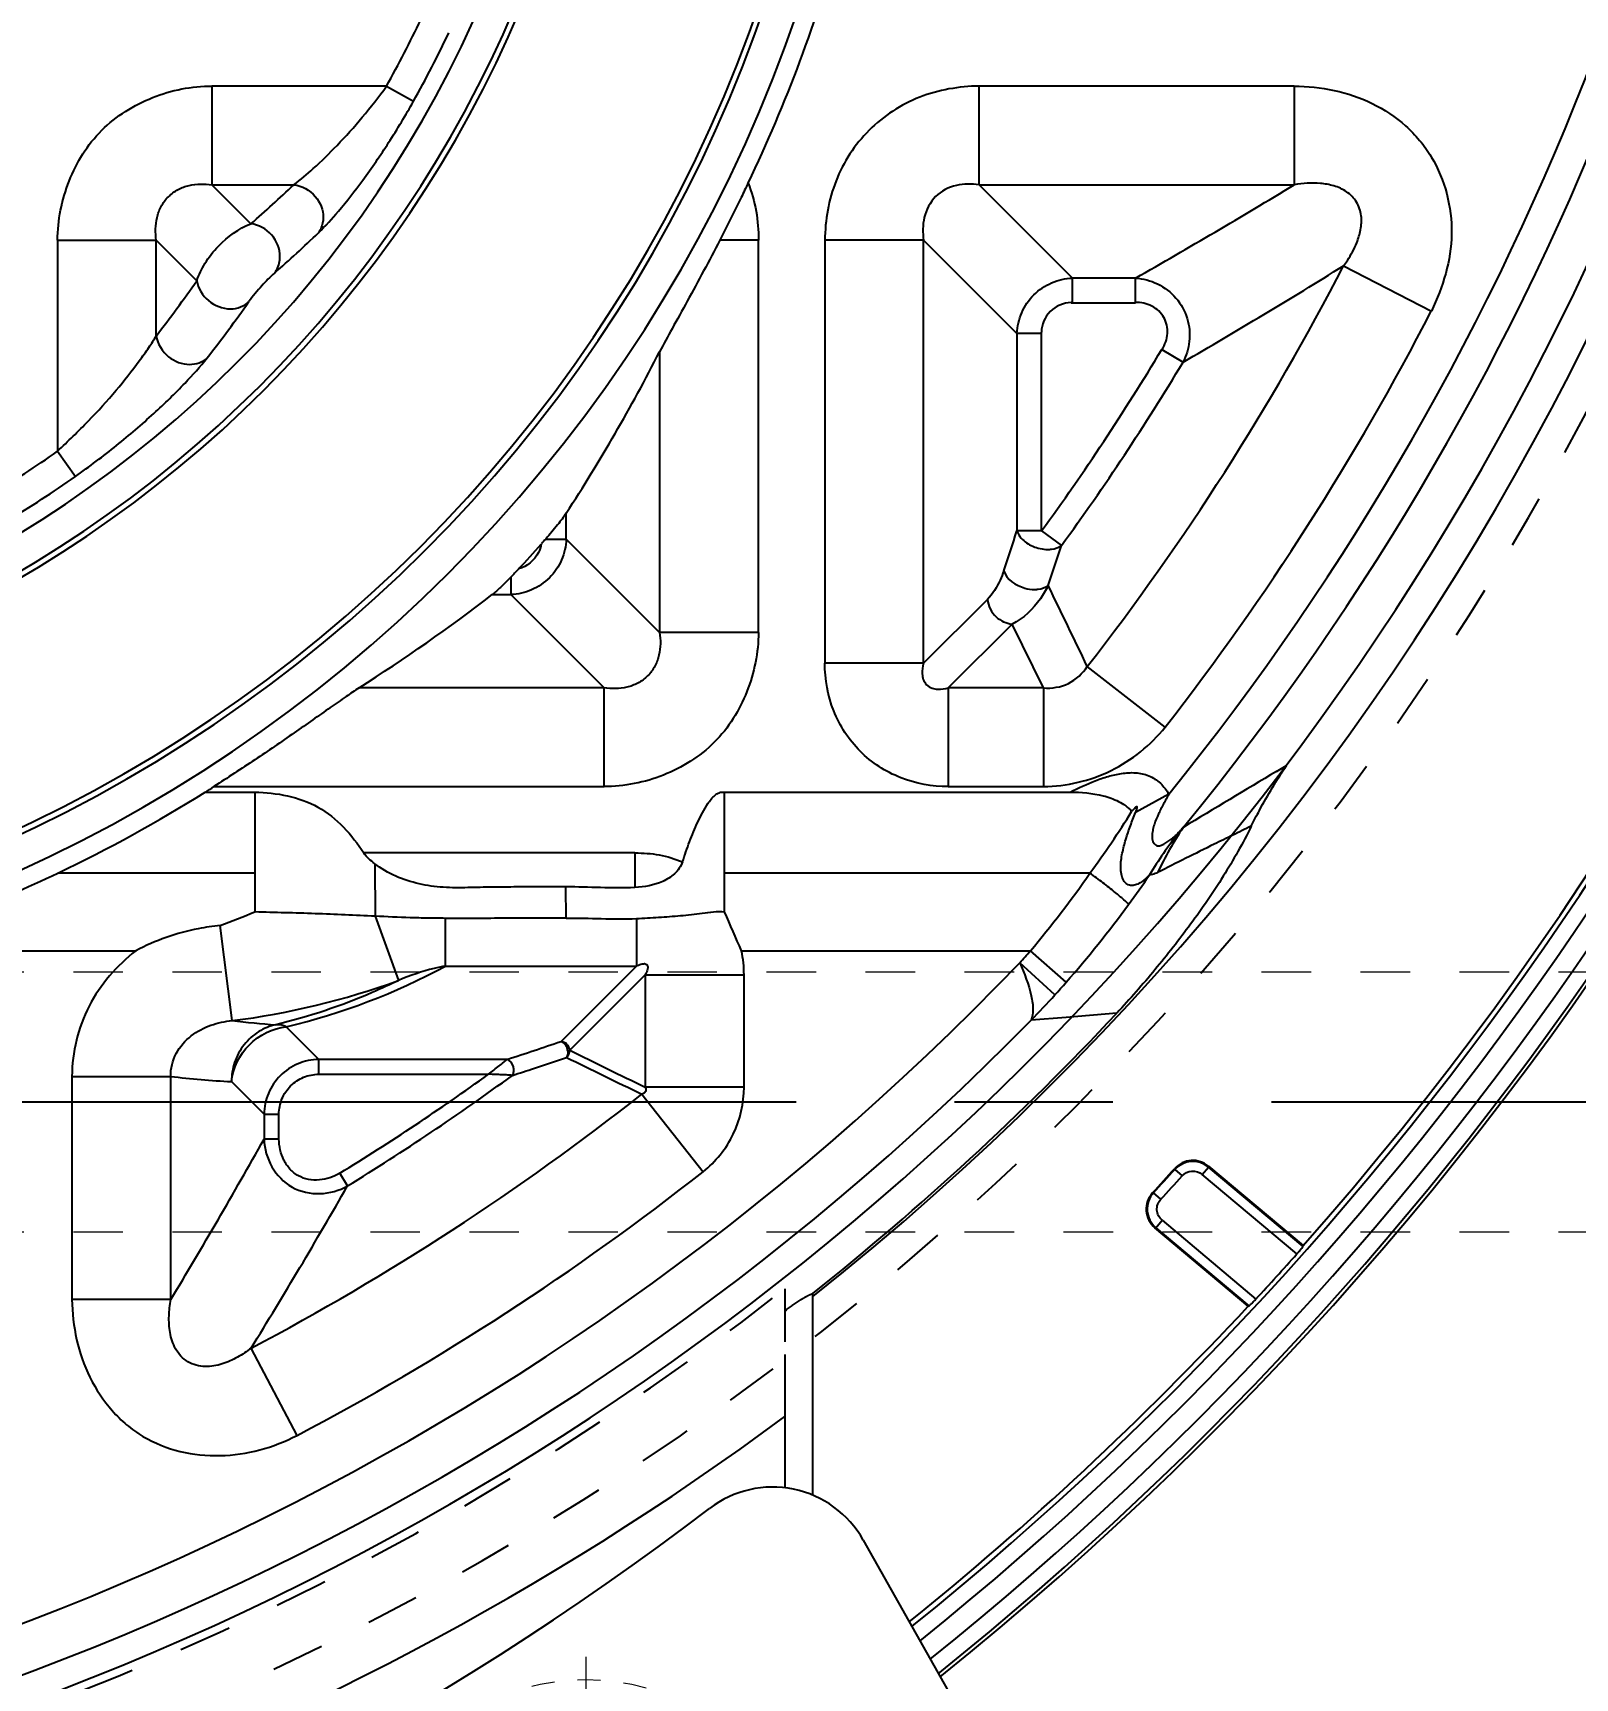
# Model space of a CAD drawing. Header units: millimetres. Extents: x 3054 to 4939, y -1170 to 130.
# Drawn here: x 3457.1 to 3504.6, y -300.9 to -250.3 of the extents above; entities that cross this region are included whole.
import ezdxf

# ---------------------------------------------------------------- set-up
doc = ezdxf.new("R2010")
doc.units = ezdxf.units.MM
doc.header["$LTSCALE"] = 16.335
doc.header["$PDMODE"] = 3
doc.header["$PDSIZE"] = 0.3125
doc.linetypes.add('CENTER', pattern=[0.6, 0.375, -0.075, 0.075, -0.075])
doc.linetypes.add('HIDDEN', pattern=[0.2, 0.1, -0.1])
doc.layers.get('0').update_dxf_attribs({"linetype": 'CONTINUOUS'})
doc.layers.get('Defpoints').update_dxf_attribs({"linetype": 'CONTINUOUS'})
doc.layers.add('21', color=7, linetype='CONTINUOUS')
doc.layers.add('cool', color=153, linetype='HIDDEN', lineweight=9)
doc.layers.add('screw', color=33, linetype='CONTINUOUS', lineweight=13)
doc.styles.get("Standard").update_dxf_attribs({"font": 'txt', "width": 0.8})
doc.styles.add('TXT', font='txt.shx', dxfattribs={"bigfont": 'gbcbig.shx'})
doc.dimstyles.get("Standard").update_dxf_attribs({"dimtxt": 0.15625, "dimasz": 0.1875, "dimexe": 0.125, "dimexo": 0.0625, "dimtad": 0, "dimtih": 1, "dimtoh": 1, "dimdsep": 46, "dimtxsty": 'Standard', "dimcen": 0.09, "dimadec": 0, "dimazin": 0, "dimtp": 0.01, "dimtm": 0.01, "dimtfac": 1, "dimtofl": 0, "dimtmove": 0, "dimatfit": 3, "dimfxl": 0, "dimtolj": 1, "dimarcsym": 0})

# ---------------------------------------------------------------- blocks, each defined once
blk = doc.blocks.new('screw_m8_i')
at = {"layer": 'screw', "color": 1, "linetype": 'CENTER', "ltscale": 0.435384}
for p, q in [((0, -7.7), (0, 7.7)), ((-7.7, 0), (7.7, 0))]:
    blk.add_line(p, q, dxfattribs=at)
at = {"layer": 'screw', "color": 8, "linetype": 'HIDDEN', "ltscale": 0.435384}
blk.add_circle((0, 0), 7, dxfattribs=at)
at = {"layer": 'screw'}
blk.add_circle((0, 0), 4.5, dxfattribs=at)
at = {"layer": 'screw', "color": 6, "style": 'TXT'}
blk.add_text('M8', height=2.1, dxfattribs=at).set_placement((-1.82, -2.8))
blk = doc.blocks.new('*D78')
at = {"color": 4, "lineweight": -2}
blk.add_line((3561.235, -283.18), (3589.582, -283.18), dxfattribs=at)
at = {"layer": 'Defpoints', "color": 0}
for p in [(3421.161, -226.18), (3561.235, -283.18), (3589.582, -283.18)]:
    blk.add_point(p, dxfattribs=at)
at = {"color": 6, "insert": (3596.915, -283.18), "char_height": 5, "attachment_point": 5}
blk.add_mtext('\\A1;57.00', dxfattribs=at)
blk = doc.blocks.new('*D79')
at = {"color": 4, "lineweight": -2}
blk.add_line((3481.854, -307.968), (3589.582, -307.968), dxfattribs=at)
at = {"layer": 'Defpoints', "color": 0}
for p in [(3421.161, -226.18), (3481.854, -307.968), (3589.582, -307.968)]:
    blk.add_point(p, dxfattribs=at)
at = {"color": 6, "insert": (3596.915, -307.968), "char_height": 5, "attachment_point": 5}
blk.add_mtext('\\A1;81.79', dxfattribs=at)
blk = doc.blocks.new('*D80')
at = {"color": 4, "lineweight": -2}
blk.add_line((3516.556, -324.18), (3589.582, -324.18), dxfattribs=at)
at = {"layer": 'Defpoints', "color": 0}
for p in [(3421.161, -226.18), (3516.556, -324.18), (3589.582, -324.18)]:
    blk.add_point(p, dxfattribs=at)
at = {"color": 6, "insert": (3596.915, -324.18), "char_height": 5, "attachment_point": 5}
blk.add_mtext('\\A1;98.00', dxfattribs=at)
blk = doc.blocks.new('*D81')
at = {"color": 4, "lineweight": -2}
blk.add_line((3547.495, -344.18), (3589.582, -344.18), dxfattribs=at)
at = {"layer": 'Defpoints', "color": 0}
for p in [(3421.161, -226.18), (3547.495, -344.18), (3589.582, -344.18)]:
    blk.add_point(p, dxfattribs=at)
at = {"color": 6, "insert": (3597.582, -344.18), "char_height": 5, "attachment_point": 5}
blk.add_mtext('\\A1;118.00', dxfattribs=at)
blk = doc.blocks.new('*D83')
at = {"color": 4, "lineweight": -2}
blk.add_line((3474.154, -315.668), (3474.154, -389.677), dxfattribs=at)
at = {"layer": 'Defpoints', "color": 0}
for p in [(3421.161, -226.18), (3474.154, -315.668), (3474.154, -389.677)]:
    blk.add_point(p, dxfattribs=at)
at = {"color": 6, "insert": (3474.154, -397.677), "char_height": 5, "attachment_point": 5, "rotation": 90}
blk.add_mtext('\\A1;52.99', dxfattribs=at)
blk = doc.blocks.new('*D84')
at = {"color": 4, "lineweight": -2}
blk.add_line((3549.662, -339.842), (3549.662, -389.677), dxfattribs=at)
at = {"layer": 'Defpoints', "color": 0}
for p in [(3421.161, -226.18), (3549.662, -339.842), (3549.662, -389.677)]:
    blk.add_point(p, dxfattribs=at)
at = {"color": 6, "insert": (3549.662, -398.677), "char_height": 5, "attachment_point": 5, "rotation": 90}
blk.add_mtext('\\A1;128.50', dxfattribs=at)

msp = doc.modelspace()

# ---------------------------------------------------------------- linework, layer by layer
at = {"layer": '21', "color": 7, "linetype": 'Continuous'}
for p, q in [((3468.013, -251.899), (3462.636, -251.899)), ((3462.636, -251.899), (3462.636, -254.94)), ((3468.013, -251.899), (3468.844, -252.364)), ((3495.949, -251.899), (3486.253, -251.899)), ((3486.253, -254.94), (3486.253, -251.899)), ((3495.949, -251.899), (3495.949, -254.94)), ((3462.636, -254.94), (3465.159, -254.94)), ((3462.636, -254.94), (3463.837, -256.141)), ((3486.253, -254.94), (3495.949, -254.94)), ((3486.253, -254.94), (3489.126, -257.813)), ((3457.885, -256.651), (3460.925, -256.65)), ((3457.885, -256.651), (3457.885, -263.144)), ((3462.171, -257.896), (3460.925, -256.65)), ((3460.925, -259.589), (3460.925, -256.65)), ((3479.459, -256.65), (3478.268, -256.651)), ((3479.459, -268.723), (3479.459, -256.65)), ((3484.543, -256.651), (3481.502, -256.65)), ((3481.502, -256.65), (3481.502, -269.673)), ((3487.416, -259.523), (3484.543, -256.65)), ((3484.543, -269.673), (3484.543, -256.65)), ((3491.062, -257.813), (3489.126, -257.813)), ((3489.126, -258.573), (3489.126, -257.813)), ((3491.062, -258.573), (3491.062, -257.813)), ((3497.47, -257.434), (3500.172, -258.828)), ((3489.082, -258.573), (3491.062, -258.573)), ((3488.176, -259.523), (3487.416, -259.523)), ((3487.416, -259.523), (3487.416, -265.6)), ((3488.176, -265.6), (3488.176, -259.479)), ((3476.418, -260.081), (3476.418, -268.723)), ((3491.876, -260.012), (3492.528, -260.404)), ((3457.885, -263.144), (3458.433, -263.922)), ((3473.545, -265.85), (3473.545, -265.05)), ((3472.911, -265.85), (3473.545, -265.85)), ((3473.545, -265.85), (3476.418, -268.723)), ((3488.176, -265.6), (3487.416, -265.6)), ((3488.176, -265.6), (3488.791, -266.048)), ((3471.835, -267.026), (3471.835, -267.56)), ((3471.265, -267.56), (3471.835, -267.56)), ((3474.708, -270.433), (3471.835, -267.56)), ((3484.543, -269.673), (3486.505, -267.711)), ((3487.265, -268.471), (3485.303, -270.433)), ((3488.232, -270.433), (3487.265, -268.471)), ((3479.459, -268.723), (3476.418, -268.723)), ((3484.543, -269.673), (3481.502, -269.673)), ((3491.981, -271.641), (3489.581, -269.773)), ((3474.708, -270.433), (3467.165, -270.433)), ((3474.708, -273.474), (3474.708, -270.433)), ((3488.232, -270.433), (3485.303, -270.433)), ((3485.303, -270.433), (3485.303, -273.474)), ((3488.232, -270.433), (3488.232, -273.474)), ((3495.402, -273.008), (3495.716, -272.822)), ((3462.696, -273.474), (3474.708, -273.474)), ((3485.303, -273.474), (3488.232, -273.474)), ((3462.429, -273.644), (3463.958, -273.644)), ((3463.958, -273.644), (3463.958, -277.332)), ((3478.419, -273.644), (3489.055, -273.644)), ((3478.419, -277.332), (3478.419, -273.644)), ((3492.09, -273.708), (3491.068, -274.273)), ((3475.658, -275.517), (3467.312, -275.517)), ((3475.658, -275.517), (3475.658, -276.583)), ((3467.646, -275.847), (3467.661, -277.463)), ((3463.958, -276.136), (3457.893, -276.136)), ((3473.54, -277.521), (3473.534, -276.56)), ((3489.664, -276.136), (3478.419, -276.136)), ((3467.66, -277.463), (3468.381, -279.442)), ((3469.824, -279), (3469.824, -277.531)), ((3475.702, -277.535), (3475.702, -279)), ((3463.26, -280.68), (3462.892, -277.752)), ((3452.234, -278.53), (3460.294, -278.53)), ((3478.937, -278.53), (3487.833, -278.53)), ((3488.932, -279.498), (3487.833, -278.53)), ((3469.824, -279), (3475.702, -279)), ((3473.382, -281.321), (3475.702, -279)), ((3488.587, -279.884), (3487.504, -278.897)), ((3475.976, -279.274), (3473.655, -281.594)), ((3475.976, -279.274), (3479.015, -279.274)), ((3475.976, -279.274), (3475.976, -282.73)), ((3479.015, -282.73), (3479.015, -279.274)), ((3488.934, -280.58), (3487.851, -280.669)), ((3464.926, -280.87), (3465.928, -281.872)), ((3471.725, -281.872), (3465.928, -281.872)), ((3465.928, -282.331), (3465.928, -281.872)), ((3458.328, -282.398), (3461.368, -282.398)), ((3458.328, -282.398), (3458.328, -289.271)), ((3461.368, -289.271), (3461.368, -282.398)), ((3464.24, -283.56), (3463.238, -282.558)), ((3465.928, -282.331), (3471.154, -282.331)), ((3475.872, -282.945), (3477.754, -285.332)), ((3479.015, -282.73), (3475.976, -282.73)), ((3464.24, -283.56), (3464.698, -283.56)), ((3464.24, -283.56), (3464.24, -284.332)), ((3464.698, -284.332), (3464.698, -283.56)), ((3464.698, -284.332), (3464.24, -284.332)), ((3493.119, -285.418), (3493.311, -285.189)), ((3493.309, -285.161), (3496.226, -287.608)), ((3493.311, -285.189), (3493.309, -285.161)), ((3496.222, -287.631), (3493.311, -285.189)), ((3466.81, -285.771), (3466.571, -285.38)), ((3492.274, -285.233), (3492.276, -285.261)), ((3492.276, -285.261), (3492.498, -285.461)), ((3496.034, -287.864), (3493.119, -285.418)), ((3491.622, -285.98), (3491.593, -285.981)), ((3491.842, -286.182), (3491.622, -285.98)), ((3491.663, -287.059), (3491.692, -287.058)), ((3494.537, -289.471), (3491.663, -287.059)), ((3491.692, -287.058), (3491.884, -286.829)), ((3491.692, -287.058), (3494.559, -289.464)), ((3491.884, -286.829), (3494.774, -289.253)), ((3496.222, -287.631), (3496.226, -287.608)), ((3461.368, -289.271), (3458.328, -289.271)), ((3481.138, -295.295), (3481.138, -289.179)), ((3494.537, -289.471), (3494.559, -289.464)), ((3465.26, -293.453), (3463.843, -290.764)), ((3480.27, -290.96), (3480.27, -295.067)), ((3482.685, -296.676), (3488.423, -306.873))]:
    msp.add_line(p, q, dxfattribs=at)
at = {"layer": '21', "color": 8, "linetype": 'HIDDEN'}
for p, q in [((3490.489, -280.453), (3488.934, -280.58)), ((3480.27, -288.94), (3480.27, -290.96))]:
    msp.add_line(p, q, dxfattribs=at)
at = {"layer": '21', "color": 1, "linetype": 'CENTER', "ltscale": 3.980655}
msp.add_line((3261.161, -283.18), (3581.161, -283.18), dxfattribs=at)
at = {"layer": '21', "color": 8, "linetype": 'HIDDEN'}
for centre, radius, start, end in [((3427.165, -221.18), 87.821, 218.45894, 155.70987), ((3580.224, -451.326), 196.282, 115.85391, 116.22514), ((3427.165, -221.18), 86.091, 271.89285, 308.08637)]:
    msp.add_arc(centre, radius, start, end, dxfattribs=at)
at = {"layer": '21', "color": 7, "linetype": 'Continuous'}
for centre, radius, start, end in [((3421.135, -221.18), 100.256, 318.50266, 41.49734), ((3427.165, -221.18), 85.811, 270.6696, 358.87114), ((3427.165, -221.18), 86.815, 308.43992, 358.86884), ((3427.165, -221.18), 83.513, 321.02501, 357.24672), ((3427.165, -221.18), 84.503, 320.67397, 357.24566), ((3438.22, -235.25), 44.794, 270, 0), ((3438.22, -235.25), 43.789, 270, 0), ((3438.22, -235.25), 43.61, 270, 0), ((3438.22, -235.25), 36.79, 270, 0), ((3438.22, -235.25), 36.611, 270, 0), ((3438.22, -235.25), 35.606, 270, 0), ((3421.135, -221.18), 102.168, 308.72736, 351.2315), ((3438.22, -235.25), 45.389, 334.3656, 344.649), ((3421.135, -221.18), 100.421, 308.8997, 344.94035), ((3421.135, -221.18), 100.92, 308.84423, 344.94035), ((3421.135, -221.18), 101.558, 308.78417, 345.03709), ((3421.135, -221.18), 102.057, 308.73249, 345.03709), ((3438.22, -235.25), 34.129, 330.8017, 334.6608), ((3438.22, -235.25), 35.081, 330.8017, 334.6609), ((3437.4, -225.721), 40.303, 310.9931, 313.5323), ((3403.807, -103.781), 177.029, 299.53034, 301.36533), ((3437.56, -226.841), 40.975, 311.2224, 313.7885), ((3427.165, -221.18), 79.102, 322.09775, 332.72078), ((3400.914, -102.341), 182.694, 300.09709, 301.90507), ((3429.569, -235.232), 39.705, 322.1607, 325.1946), ((3429.914, -234.788), 41.36, 321.9645, 324.9573), ((3427.165, -221.18), 82.142, 322.09776, 332.7208), ((3427.136, -234.906), 55.34, 326.9946, 332.9405), ((3427.165, -221.18), 75.468, 323.94255, 329.03251), ((3427.165, -221.18), 76.229, 323.94255, 329.0325), ((3438.22, -235.25), 34.129, 301.0856, 305.182), ((3438.22, -235.25), 35.081, 301.0855, 305.182), ((3335.479, -216.146), 159.783, 341.50775, 341.97037), ((3438.22, -235.25), 46.259, 317.0466, 318.3269), ((3336.891, -216.113), 159.897, 341.33608, 341.80257), ((3159.904, -427.379), 365.413, 25.55057, 25.98419), ((3626.272, -494.059), 256.886, 120.62711, 121.37377), ((3438.22, -235.25), 45.389, 302.2327, 302.6325), ((3466.484, -259.07), 28.785, 323.6378, 328.1946), ((3504.362, -284.076), 15.089, 142.5528, 148.4979), ((3502.344, -281.233), 11.769, 146.4707, 154.2586), ((3564.941, -420.272), 161.671, 116.2296, 116.92114), ((3437.902, -234.306), 46.362, 287.7126, 295.5428), ((3461.29, -256.326), 34.606, 320.0861, 325.0774), ((3466.322, -259.125), 30.414, 323.7623, 325.8644), ((3462.664, -256.454), 34.943, 318.7399, 323.7751), ((3402.076, -121.715), 167.47, 291.29364, 291.68547), ((3466.483, -259.722), 28.453, 317.6299, 318.6214), ((3427.165, -221.18), 83.498, 272.49371, 316.27254), ((3460.27, -261.317), 20.099, 283.3942, 298.3833), ((3460.33, -257.36), 23.504, 277.1594, 290.0317), ((3466.426, -259.732), 29.954, 317.7182, 318.7085), ((3463.881, -257.441), 33.378, 315.8997, 317.7471), ((3427.165, -221.18), 84.98, 272.49371, 315.5704), ((3427.165, -221.18), 86.735, 308.48006, 316.89238), ((3466.252, -256.083), 24.778, 263.064, 266.1919), ((3421.546, -128.21), 161.648, 288.08495, 288.70357), ((3473.17, -281.666), 0.42, 9.7526, 18.7117), ((3628.408, 31.638), 349.375, 243.70818, 244.13192), ((3449.627, -212.946), 72.901, 287.77763, 288.33595), ((3449.618, -212.917), 72.932, 288.33597, 289.15417), ((3629.321, 34.623), 352.698, 243.79007, 244.21011), ((3464.566, -255.978), 26.613, 263.0984, 267.1388), ((3427.165, -221.18), 75.329, 301.54112, 305.72944), ((3427.165, -221.18), 75.787, 301.54112, 306.16275), ((3427.165, -221.18), 78.659, 297.79359, 308.25836), ((3311.199, -198.653), 175.392, 328.8917, 330.75803), ((3492.831, -285.764), 0.749, 50.1733, 137.8152), ((3427.165, -221.18), 81.699, 297.79359, 308.25835), ((3421.135, -221.18), 95.726, 317.39477, 317.99994), ((3421.135, -221.18), 95.746, 317.4072, 317.98851), ((3421.135, -221.18), 96.045, 317.4072, 317.98849), ((3313.491, -198.035), 176.648, 328.33583, 330.21993), ((3492.176, -286.485), 0.75, 137.6243, 229.7826), ((3421.135, -221.18), 100.283, 317.24884, 318.3208), ((3478.449, -289.178), 2.688, 0.0058, 2.1251), ((3421.135, -221.18), 100.256, 308.90759, 317.06567), ((3427.165, -221.18), 89.221, 271.82642, 306.52747), ((3479.896, -298.245), 3.2, 29.3628, 127.3251), ((3421.135, -221.18), 93.711, 232.70186, 307.32513)]:
    msp.add_arc(centre, radius, start, end, dxfattribs=at)
for centre, major_axis, ratio, start_param, end_param in [((3438.22, -222.323), (0, 56.556), 0.973528, -2.588042, -2.497865), ((3438.22, -234.963), (0, 45.632), 0.99998, -2.69586, -2.582376)]:
    msp.add_ellipse(centre, major_axis=major_axis, ratio=ratio, start_param=start_param, end_param=end_param, dxfattribs=at)
for points, knots in [([(3457.885, -256.651), (3457.885, -256.031), (3458.079, -255.092), (3458.635, -253.976), (3459.22, -253.236), (3459.961, -252.655), (3461.073, -252.089), (3462.016, -251.899), (3462.636, -251.899)], [0, 0, 0, 0, 0.249205, 0.37458, 0.49971, 0.62513, 0.750417, 1, 1, 1, 1]), ([(3465.159, -254.94), (3465.368, -254.787), (3465.824, -254.393), (3466.529, -253.702), (3467.285, -252.855), (3467.774, -252.229), (3468.013, -251.899)], [0, 0, 0, 0, 0.186113, 0.430967, 0.708234, 1, 1, 1, 1]), ([(3486.253, -251.899), (3485.633, -251.911), (3484.377, -252.121), (3482.773, -253.171), (3481.726, -254.774), (3481.512, -256.03), (3481.502, -256.65)], [0, 0, 0, 0, 0.250133, 0.500024, 0.749898, 1, 1, 1, 1]), ([(3495.949, -251.899), (3496.362, -251.911), (3497.189, -251.988), (3498.374, -252.388), (3499.245, -252.967), (3499.822, -253.562), (3500.298, -254.24), (3500.703, -255.205), (3500.851, -256.449), (3500.659, -257.685), (3500.351, -258.456), (3500.172, -258.828)], [0, 0, 0, 0, 0.125039, 0.249932, 0.374977, 0.437549, 0.50013, 0.625154, 0.750018, 0.874999, 1, 1, 1, 1]), ([(3465.915, -256.421), (3466.133, -256.212), (3466.604, -255.681), (3467.328, -254.756), (3468.104, -253.625), (3468.601, -252.798), (3468.844, -252.364)], [0, 0, 0, 0, 0.18047, 0.423391, 0.702705, 1, 1, 1, 1]), ([(3460.925, -256.65), (3460.892, -256.419), (3460.894, -256.053), (3461.059, -255.597), (3461.282, -255.295), (3461.584, -255.072), (3462.04, -254.908), (3462.405, -254.907), (3462.636, -254.94)], [0, 0, 0, 0, 0.243663, 0.370981, 0.500264, 0.629963, 0.756741, 1, 1, 1, 1]), ([(3465.159, -254.94), (3465.408, -254.968), (3465.874, -255.226), (3466.062, -255.714), (3466.062, -255.943)], [0, 0, 0, 0, 0.522384, 1, 1, 1, 1]), ([(3479.142, -254.886), (3479.07, -255.035), (3478.785, -255.626), (3478.493, -256.214), (3478.268, -256.651)], [0, 0, 0, 0, 0.251853, 1, 1, 1, 1]), ([(3479.142, -254.886), (3479.25, -255.166), (3479.419, -255.747), (3479.461, -256.35), (3479.459, -256.65)], [0, 0, 0, 0, 0.499959, 1, 1, 1, 1]), ([(3486.253, -254.94), (3486.021, -254.912), (3485.534, -254.9), (3484.854, -255.252), (3484.511, -255.93), (3484.509, -256.419), (3484.543, -256.65)], [0, 0, 0, 0, 0.245134, 0.499509, 0.755178, 1, 1, 1, 1]), ([(3497.876, -256.725), (3497.927, -256.596), (3498.008, -256.323), (3498.04, -255.888), (3497.899, -255.456), (3497.58, -255.133), (3497.179, -254.96), (3496.632, -254.865), (3496.217, -254.894), (3495.95, -254.94)], [0, 0, 0, 0, 0.123023, 0.24964, 0.380262, 0.511298, 0.638024, 0.760733, 1, 1, 1, 1]), ([(3462.171, -257.896), (3462.231, -257.71), (3462.419, -257.326), (3462.932, -256.676), (3463.46, -256.284), (3463.837, -256.141)], [0, 0, 0, 0, 0.236199, 0.511688, 1, 1, 1, 1]), ([(3464.731, -257.153), (3464.731, -256.913), (3464.536, -256.424), (3464.075, -256.17), (3463.837, -256.141)], [0, 0, 0, 0, 0.500342, 1, 1, 1, 1]), ([(3466.062, -255.943), (3466.062, -255.986), (3466.05, -256.154), (3465.987, -256.318), (3465.915, -256.421)], [0, 0, 0, 0, 0.253866, 1, 1, 1, 1]), ([(3478.268, -256.651), (3477.943, -257.28), (3477.453, -258.187), (3476.828, -259.325), (3476.541, -259.842), (3476.418, -260.081)], [0, 0, 0, 0, 0.544995, 0.793403, 1, 1, 1, 1]), ([(3497.47, -257.435), (3497.51, -257.38), (3497.668, -257.158), (3497.8, -256.916), (3497.876, -256.725)], [0, 0, 0, 0, 0.248178, 1, 1, 1, 1]), ([(3464.562, -257.661), (3464.589, -257.626), (3464.688, -257.475), (3464.731, -257.289), (3464.731, -257.153)], [0, 0, 0, 0, 0.243635, 1, 1, 1, 1]), ([(3464.562, -257.661), (3464.424, -257.783), (3464.15, -258.066), (3463.897, -258.366), (3463.777, -258.537)], [0, 0, 0, 0, 0.469655, 1, 1, 1, 1]), ([(3487.416, -259.524), (3487.425, -259.304), (3487.526, -258.863), (3487.906, -258.303), (3488.466, -257.924), (3488.907, -257.822), (3489.126, -257.813)], [0, 0, 0, 0, 0.249494, 0.500013, 0.750522, 1, 1, 1, 1]), ([(3491.061, -257.813), (3491.296, -257.828), (3491.767, -257.952), (3492.347, -258.397), (3492.702, -259.039), (3492.747, -259.529), (3492.721, -259.764)], [0, 0, 0, 0, 0.248048, 0.498431, 0.749843, 1, 1, 1, 1]), ([(3462.171, -257.896), (3462.206, -258.129), (3462.479, -258.576), (3462.964, -258.76), (3463.205, -258.76)], [0, 0, 0, 0, 0.494942, 1, 1, 1, 1]), ([(3463.205, -258.76), (3463.312, -258.76), (3463.523, -258.725), (3463.705, -258.609), (3463.777, -258.537)], [0, 0, 0, 0, 0.512853, 1, 1, 1, 1]), ([(3489.082, -258.566), (3488.85, -258.576), (3488.371, -258.768), (3488.179, -259.247), (3488.169, -259.478)], [0, 0, 0, 0, 0.500015, 1, 1, 1, 1]), ([(3491.886, -260.018), (3491.975, -259.868), (3492.095, -259.531), (3491.987, -259), (3491.587, -258.633), (3491.236, -258.563), (3491.062, -258.562)], [0, 0, 0, 0, 0.254227, 0.499997, 0.745759, 1, 1, 1, 1]), ([(3457.885, -263.144), (3458.205, -262.838), (3458.831, -262.239), (3459.672, -261.308), (3460.275, -260.536), (3460.684, -259.972), (3460.855, -259.713), (3460.925, -259.589)], [0, 0, 0, 0, 0.28318, 0.554347, 0.801564, 0.909054, 1, 1, 1, 1]), ([(3460.925, -259.589), (3460.959, -259.837), (3461.234, -260.291), (3461.72, -260.47), (3461.948, -260.47)], [0, 0, 0, 0, 0.522357, 1, 1, 1, 1]), ([(3458.433, -263.922), (3458.866, -263.617), (3459.691, -262.995), (3460.817, -262.031), (3461.746, -261.13), (3462.279, -260.543), (3462.491, -260.272)], [0, 0, 0, 0, 0.290485, 0.566132, 0.811774, 1, 1, 1, 1]), ([(3461.948, -260.47), (3462.047, -260.47), (3462.245, -260.438), (3462.419, -260.337), (3462.491, -260.272)], [0, 0, 0, 0, 0.506606, 1, 1, 1, 1]), ([(3473.545, -265.05), (3473.464, -265.177), (3473.253, -265.445), (3473.036, -265.706), (3472.911, -265.85)], [0, 0, 0, 0, 0.442331, 1, 1, 1, 1]), ([(3473.545, -265.85), (3473.536, -266.069), (3473.435, -266.51), (3473.055, -267.07), (3472.495, -267.45), (3472.055, -267.551), (3471.835, -267.56)], [0, 0, 0, 0, 0.249494, 0.500013, 0.750522, 1, 1, 1, 1]), ([(3487.416, -265.6), (3487.442, -265.681), (3487.571, -265.883), (3487.903, -266.102), (3488.207, -266.169), (3488.361, -266.169)], [0, 0, 0, 0, 0.218038, 0.600507, 1, 1, 1, 1]), ([(3472.773, -266.006), (3472.76, -266.096), (3472.64, -266.432), (3472.334, -266.707), (3472.078, -266.771)], [0, 0, 0, 0, 0.254344, 1, 1, 1, 1]), ([(3488.361, -266.169), (3488.402, -266.169), (3488.552, -266.16), (3488.703, -266.112), (3488.791, -266.048)], [0, 0, 0, 0, 0.274256, 1, 1, 1, 1]), ([(3487.012, -266.826), (3486.979, -266.923), (3486.855, -267.241), (3486.673, -267.541), (3486.505, -267.711)], [0, 0, 0, 0, 0.302088, 1, 1, 1, 1]), ([(3487.012, -266.826), (3487.096, -267.092), (3487.483, -267.35), (3487.855, -267.402), (3487.954, -267.402)], [0, 0, 0, 0, 0.737792, 1, 1, 1, 1]), ([(3471.835, -267.026), (3471.731, -267.132), (3471.546, -267.314), (3471.354, -267.492), (3471.265, -267.56)], [0, 0, 0, 0, 0.569205, 1, 1, 1, 1]), ([(3488.379, -267.283), (3488.31, -267.424), (3488.03, -267.895), (3487.614, -268.295), (3487.265, -268.471)], [0, 0, 0, 0, 0.286421, 1, 1, 1, 1]), ([(3487.954, -267.402), (3487.994, -267.402), (3488.142, -267.393), (3488.291, -267.346), (3488.379, -267.283)], [0, 0, 0, 0, 0.266995, 1, 1, 1, 1]), ([(3486.505, -267.711), (3486.526, -267.911), (3486.719, -268.281), (3487.088, -268.452), (3487.265, -268.471)], [0, 0, 0, 0, 0.530513, 1, 1, 1, 1]), ([(3479.459, -268.723), (3479.459, -269.342), (3479.265, -270.281), (3478.709, -271.397), (3478.124, -272.137), (3477.383, -272.718), (3476.271, -273.284), (3475.328, -273.474), (3474.708, -273.474)], [0, 0, 0, 0, 0.249205, 0.37458, 0.499711, 0.62513, 0.750417, 1, 1, 1, 1]), ([(3476.418, -268.723), (3476.451, -268.954), (3476.45, -269.32), (3476.285, -269.776), (3476.062, -270.078), (3475.759, -270.301), (3475.304, -270.465), (3474.939, -270.467), (3474.708, -270.433)], [0, 0, 0, 0, 0.243663, 0.370981, 0.500265, 0.629966, 0.756742, 1, 1, 1, 1]), ([(3485.303, -273.474), (3484.806, -273.474), (3483.801, -273.293), (3482.517, -272.459), (3481.683, -271.174), (3481.502, -270.17), (3481.502, -269.673)], [0, 0, 0, 0, 0.250179, 0.500039, 0.749875, 1, 1, 1, 1]), ([(3484.543, -269.673), (3484.514, -269.778), (3484.486, -269.949), (3484.525, -270.182), (3484.625, -270.351), (3484.794, -270.452), (3485.027, -270.49), (3485.198, -270.462), (3485.303, -270.433)], [0, 0, 0, 0, 0.23344, 0.361081, 0.499977, 0.638913, 0.766556, 1, 1, 1, 1]), ([(3488.232, -270.433), (3488.491, -270.455), (3489.036, -270.369), (3489.44, -269.992), (3489.581, -269.773)], [0, 0, 0, 0, 0.499993, 1, 1, 1, 1]), ([(3467.165, -270.433), (3467.03, -270.519), (3466.735, -270.722), (3466.262, -271.052), (3465.73, -271.425), (3464.958, -271.966), (3463.949, -272.66), (3463.119, -273.203), (3462.696, -273.474)], [0, 0, 0, 0, 0.089051, 0.198368, 0.320257, 0.44975, 0.721369, 1, 1, 1, 1]), ([(3488.232, -273.474), (3488.944, -273.463), (3490.385, -273.129), (3491.534, -272.197), (3491.981, -271.641)], [0, 0, 0, 0, 0.499999, 1, 1, 1, 1]), ([(3489.055, -273.644), (3489.306, -273.516), (3489.689, -273.334), (3490.224, -273.152), (3490.638, -273.057), (3491.064, -273.028), (3491.486, -273.117), (3491.852, -273.351), (3492.022, -273.585), (3492.09, -273.708)], [0, 0, 0, 0, 0.249668, 0.374561, 0.499467, 0.62469, 0.749743, 0.874859, 1, 1, 1, 1]), ([(3494.63, -274.69), (3494.711, -274.528), (3495.042, -273.888), (3495.414, -273.268), (3495.716, -272.822)], [0, 0, 0, 0, 0.251864, 1, 1, 1, 1]), ([(3463.958, -273.644), (3464.623, -273.659), (3466.015, -273.901), (3466.945, -274.961), (3467.312, -275.517)], [0, 0, 0, 0, 0.499899, 1, 1, 1, 1]), ([(3477.121, -275.791), (3477.191, -275.584), (3477.298, -275.275), (3477.456, -274.868), (3477.586, -274.568), (3477.733, -274.276), (3477.868, -274.038), (3477.999, -273.863), (3478.111, -273.742), (3478.25, -273.651), (3478.365, -273.634), (3478.419, -273.644)], [0, 0, 0, 0, 0.249806, 0.374709, 0.499618, 0.624512, 0.749395, 0.811859, 0.874473, 0.937357, 1, 1, 1, 1]), ([(3489.055, -273.644), (3489.394, -273.644), (3489.909, -273.683), (3490.475, -273.882), (3490.767, -274.057), (3490.897, -274.172), (3490.947, -274.241)], [0, 0, 0, 0, 0.499719, 0.749774, 0.874972, 1, 1, 1, 1]), ([(3492.09, -273.708), (3492.033, -273.807), (3491.922, -274.007), (3491.771, -274.315), (3491.658, -274.577), (3491.599, -274.797), (3491.574, -274.961), (3491.578, -275.098), (3491.612, -275.195), (3491.657, -275.248), (3491.707, -275.291), (3491.774, -275.302), (3491.839, -275.286), (3491.927, -275.25), (3492.033, -275.189), (3492.155, -275.102), (3492.271, -275.006), (3492.346, -274.937), (3492.382, -274.902)], [0, 0, 0, 0, 0.135376, 0.270711, 0.405831, 0.472968, 0.539312, 0.602891, 0.632337, 0.659265, 0.684366, 0.708841, 0.735529, 0.763372, 0.821108, 0.880008, 0.939654, 1, 1, 1, 1]), ([(3491.496, -276.192), (3491.417, -276.274), (3491.293, -276.387), (3491.105, -276.499), (3490.952, -276.528), (3490.795, -276.491), (3490.675, -276.355), (3490.622, -276.166), (3490.607, -275.956), (3490.619, -275.739), (3490.67, -275.451), (3490.763, -275.096), (3490.905, -274.68), (3491.012, -274.408), (3491.068, -274.273)], [0, 0, 0, 0, 0.109191, 0.160276, 0.207159, 0.254601, 0.308496, 0.371508, 0.439678, 0.509027, 0.579123, 0.719475, 0.859803, 1, 1, 1, 1]), ([(3491.068, -274.273), (3491.075, -274.257), (3491.087, -274.225), (3491.101, -274.186), (3491.11, -274.152), (3491.115, -274.129), (3491.121, -274.096), (3491.088, -274.097), (3491.068, -274.111), (3491.043, -274.135), (3491.002, -274.177), (3490.969, -274.215), (3490.947, -274.241)], [0, 0, 0, 0, 0.124661, 0.248897, 0.308532, 0.37967, 0.442087, 0.494361, 0.565803, 0.626746, 0.750709, 1, 1, 1, 1]), ([(3494.63, -274.69), (3494.367, -275.219), (3493.786, -276.253), (3492.778, -277.721), (3491.677, -279.123), (3490.895, -280.019), (3490.489, -280.453)], [0, 0, 0, 0, 0.248729, 0.499201, 0.749574, 1, 1, 1, 1]), ([(3492.533, -274.732), (3492.496, -274.776), (3492.446, -274.833), (3492.395, -274.889), (3492.382, -274.902)], [0, 0, 0, 0, 0.756161, 1, 1, 1, 1]), ([(3475.658, -275.517), (3475.908, -275.515), (3476.409, -275.549), (3476.89, -275.697), (3477.121, -275.791)], [0, 0, 0, 0, 0.500051, 1, 1, 1, 1]), ([(3473.537, -276.56), (3473.034, -276.562), (3472.278, -276.563), (3471.271, -276.568), (3470.515, -276.586), (3469.759, -276.593), (3469.007, -276.489), (3468.285, -276.256), (3467.844, -276.002), (3467.646, -275.847)], [0, 0, 0, 0, 0.250079, 0.375079, 0.500268, 0.625314, 0.750209, 0.875307, 1, 1, 1, 1]), ([(3477.121, -275.791), (3477.073, -275.929), (3476.894, -276.177), (3476.394, -276.49), (3475.949, -276.566), (3475.659, -276.583)], [0, 0, 0, 0, 0.251123, 0.50061, 1, 1, 1, 1]), ([(3475.658, -276.583), (3475.305, -276.603), (3474.597, -276.588), (3473.891, -276.562), (3473.537, -276.56)], [0, 0, 0, 0, 0.49998, 1, 1, 1, 1]), ([(3490.853, -277.104), (3490.812, -277.051), (3490.671, -276.926), (3490.41, -276.703), (3490.058, -276.43), (3489.799, -276.235), (3489.664, -276.136)], [0, 0, 0, 0, 0.13121, 0.36492, 0.674072, 1, 1, 1, 1]), ([(3491.742, -276.122), (3491.72, -276.133), (3491.642, -276.169), (3491.556, -276.196), (3491.496, -276.192)], [0, 0, 0, 0, 0.298233, 1, 1, 1, 1]), ([(3467.66, -277.463), (3467.044, -277.438), (3466.12, -277.394), (3464.887, -277.358), (3464.268, -277.345), (3463.96, -277.331)], [0, 0, 0, 0, 0.499073, 0.749491, 1, 1, 1, 1]), ([(3469.824, -277.531), (3469.643, -277.527), (3469.28, -277.525), (3468.559, -277.508), (3468.019, -277.482), (3467.66, -277.463)], [0, 0, 0, 0, 0.251296, 0.501692, 1, 1, 1, 1]), ([(3473.54, -277.521), (3472.921, -277.523), (3471.682, -277.519), (3470.443, -277.543), (3469.824, -277.531)], [0, 0, 0, 0, 0.499997, 1, 1, 1, 1]), ([(3473.54, -277.521), (3473.901, -277.523), (3474.621, -277.538), (3475.342, -277.553), (3475.702, -277.535)], [0, 0, 0, 0, 0.500002, 1, 1, 1, 1]), ([(3475.702, -277.535), (3475.931, -277.523), (3476.383, -277.502), (3476.947, -277.458), (3477.395, -277.413), (3477.734, -277.374), (3478.073, -277.319), (3478.306, -277.312), (3478.419, -277.33)], [0, 0, 0, 0, 0.251495, 0.498665, 0.622022, 0.74679, 0.873888, 1, 1, 1, 1]), ([(3462.892, -277.752), (3462.666, -277.773), (3461.767, -277.901), (3460.894, -278.21), (3460.294, -278.53)], [0, 0, 0, 0, 0.250601, 1, 1, 1, 1]), ([(3460.294, -278.53), (3459.999, -278.759), (3459.45, -279.276), (3458.818, -280.214), (3458.424, -281.275), (3458.331, -282.024), (3458.328, -282.398)], [0, 0, 0, 0, 0.24997, 0.499972, 0.750105, 1, 1, 1, 1]), ([(3469.824, -279), (3469.707, -279.021), (3469.214, -279.126), (3468.737, -279.295), (3468.381, -279.442)], [0, 0, 0, 0, 0.236198, 1, 1, 1, 1]), ([(3475.702, -279), (3475.748, -278.977), (3475.82, -278.944), (3475.912, -278.925), (3475.974, -278.925), (3476.025, -278.951), (3476.052, -279.001), (3476.05, -279.064), (3476.032, -279.156), (3475.999, -279.228), (3475.976, -279.274)], [0, 0, 0, 0, 0.226419, 0.347224, 0.416263, 0.498812, 0.584936, 0.652468, 0.773548, 1, 1, 1, 1]), ([(3487.504, -278.897), (3487.644, -279.229), (3487.831, -279.701), (3487.927, -280.308), (3487.895, -280.568), (3487.851, -280.669)], [0, 0, 0, 0, 0.587824, 0.819777, 1, 1, 1, 1]), ([(3468.381, -279.442), (3468.115, -279.573), (3466.899, -280.135), (3465.619, -280.561), (3464.606, -280.807)], [0, 0, 0, 0, 0.221789, 1, 1, 1, 1]), ([(3461.368, -282.398), (3461.363, -282.155), (3461.485, -281.663), (3461.97, -281.119), (3462.59, -280.795), (3463.037, -280.7), (3463.26, -280.68)], [0, 0, 0, 0, 0.261264, 0.515235, 0.760236, 1, 1, 1, 1]), ([(3464.606, -280.807), (3464.422, -280.846), (3464.05, -280.995), (3463.596, -281.406), (3463.305, -281.953), (3463.239, -282.36), (3463.238, -282.558)], [0, 0, 0, 0, 0.236439, 0.492059, 0.752417, 1, 1, 1, 1]), ([(3463.238, -282.558), (3463.282, -282.139), (3463.687, -281.319), (3464.507, -280.914), (3464.926, -280.87)], [0, 0, 0, 0, 0.5, 1, 1, 1, 1]), ([(3464.926, -280.87), (3464.899, -280.858), (3464.798, -280.819), (3464.686, -280.802), (3464.606, -280.807)], [0, 0, 0, 0, 0.264839, 1, 1, 1, 1]), ([(3473.382, -281.321), (3473.402, -281.328), (3473.488, -281.372), (3473.546, -281.46), (3473.568, -281.531)], [0, 0, 0, 0, 0.221238, 1, 1, 1, 1]), ([(3473.59, -281.66), (3473.59, -281.675), (3473.587, -281.727), (3473.57, -281.78), (3473.548, -281.811)], [0, 0, 0, 0, 0.272648, 1, 1, 1, 1]), ([(3465.928, -281.872), (3465.709, -281.877), (3465.27, -281.97), (3464.712, -282.344), (3464.338, -282.902), (3464.245, -283.341), (3464.24, -283.56)], [0, 0, 0, 0, 0.249826, 0.500054, 0.750237, 1, 1, 1, 1]), ([(3471.154, -282.331), (3471.209, -282.288), (3471.315, -282.202), (3471.47, -282.079), (3471.609, -281.972), (3471.688, -281.899), (3471.726, -281.872)], [0, 0, 0, 0, 0.283556, 0.559631, 0.810027, 1, 1, 1, 1]), ([(3471.93, -282.213), (3471.93, -282.176), (3471.911, -282.042), (3471.819, -281.903), (3471.725, -281.872)], [0, 0, 0, 0, 0.270553, 1, 1, 1, 1]), ([(3464.698, -283.56), (3464.701, -283.4), (3464.762, -283.077), (3465.038, -282.67), (3465.445, -282.394), (3465.768, -282.333), (3465.928, -282.331)], [0, 0, 0, 0, 0.249989, 0.499989, 0.749991, 1, 1, 1, 1]), ([(3471.886, -282.366), (3471.84, -282.365), (3471.733, -282.353), (3471.558, -282.347), (3471.36, -282.339), (3471.223, -282.332), (3471.154, -282.331)], [0, 0, 0, 0, 0.189089, 0.439691, 0.716157, 1, 1, 1, 1]), ([(3471.886, -282.366), (3471.893, -282.356), (3471.92, -282.31), (3471.93, -282.254), (3471.93, -282.213)], [0, 0, 0, 0, 0.227841, 1, 1, 1, 1]), ([(3475.976, -282.73), (3475.995, -282.771), (3476.01, -282.88), (3475.916, -282.934), (3475.872, -282.945)], [0, 0, 0, 0, 0.499409, 1, 1, 1, 1]), ([(3477.754, -285.332), (3478.141, -285.024), (3478.794, -284.23), (3479.013, -283.225), (3479.015, -282.73)], [0, 0, 0, 0, 0.499997, 1, 1, 1, 1]), ([(3464.24, -284.332), (3464.252, -284.625), (3464.42, -285.213), (3465.058, -285.886), (3465.965, -286.08), (3466.554, -285.914), (3466.81, -285.771)], [0, 0, 0, 0, 0.249621, 0.499898, 0.750073, 1, 1, 1, 1]), ([(3466.571, -285.38), (3466.379, -285.489), (3466.055, -285.606), (3465.607, -285.59), (3465.289, -285.473), (3465.025, -285.262), (3464.776, -284.89), (3464.705, -284.553), (3464.698, -284.332)], [0, 0, 0, 0, 0.249221, 0.374695, 0.500051, 0.625565, 0.750899, 1, 1, 1, 1]), ([(3493.309, -285.161), (3493.166, -285.041), (3492.771, -284.907), (3492.399, -285.095), (3492.274, -285.234)], [0, 0, 0, 0, 0.500001, 1, 1, 1, 1]), ([(3492.498, -285.461), (3492.575, -285.38), (3492.796, -285.263), (3493.032, -285.348), (3493.119, -285.418)], [0, 0, 0, 0, 0.499999, 1, 1, 1, 1]), ([(3491.593, -285.981), (3491.526, -286.055), (3491.419, -286.231), (3491.377, -286.537), (3491.458, -286.834), (3491.586, -286.995), (3491.663, -287.059)], [0, 0, 0, 0, 0.250009, 0.499998, 0.749987, 1, 1, 1, 1]), ([(3491.884, -286.829), (3491.84, -286.788), (3491.762, -286.693), (3491.711, -286.515), (3491.739, -286.332), (3491.803, -286.227), (3491.842, -286.182)], [0, 0, 0, 0, 0.249981, 0.499988, 0.750049, 1, 1, 1, 1]), ([(3496.034, -287.864), (3496.059, -287.837), (3496.103, -287.786), (3496.162, -287.717), (3496.198, -287.667), (3496.22, -287.641), (3496.222, -287.631)], [0, 0, 0, 0, 0.362977, 0.677405, 0.899161, 1, 1, 1, 1]), ([(3458.328, -289.271), (3458.337, -289.683), (3458.423, -290.508), (3458.837, -291.685), (3459.411, -292.555), (3459.999, -293.136), (3460.673, -293.616), (3461.646, -294.005), (3462.888, -294.123), (3464.122, -293.946), (3464.893, -293.639), (3465.26, -293.453)], [0, 0, 0, 0, 0.125003, 0.249909, 0.375006, 0.437586, 0.500224, 0.625149, 0.750148, 0.87505, 1, 1, 1, 1]), ([(3463.843, -290.764), (3463.71, -290.867), (3463.427, -291.057), (3462.955, -291.274), (3462.424, -291.372), (3461.867, -291.237), (3461.486, -290.809), (3461.328, -290.292), (3461.302, -289.775), (3461.339, -289.437), (3461.368, -289.271)], [0, 0, 0, 0, 0.120339, 0.242714, 0.3689, 0.500313, 0.631791, 0.757836, 0.879996, 1, 1, 1, 1]), ([(3494.559, -289.464), (3494.569, -289.461), (3494.593, -289.436), (3494.64, -289.395), (3494.703, -289.329), (3494.749, -289.28), (3494.774, -289.253)], [0, 0, 0, 0, 0.102004, 0.324101, 0.637989, 1, 1, 1, 1])]:
    msp.add_open_spline(points, degree=3, knots=knots, dxfattribs=at)
for points in [[(3492.721, -259.764), (3492.696, -259.986), (3492.629, -260.205), (3492.528, -260.403)], [(3472.91, -265.85), (3472.868, -265.9), (3472.825, -265.949), (3472.781, -265.997)], [(3472.071, -266.778), (3471.993, -266.86), (3471.916, -266.943), (3471.836, -267.023)], [(3467.646, -275.847), (3467.522, -275.752), (3467.398, -275.648), (3467.312, -275.517)], [(3478.937, -278.53), (3478.765, -278.131), (3478.591, -277.732), (3478.419, -277.332)], [(3479.015, -279.274), (3479.015, -279.024), (3478.99, -278.774), (3478.937, -278.53)], [(3473.565, -281.411), (3473.517, -281.363), (3473.449, -281.328), (3473.382, -281.321)], [(3473.548, -281.811), (3473.609, -281.759), (3473.651, -281.675), (3473.655, -281.594)], [(3473.655, -281.594), (3473.648, -281.527), (3473.613, -281.459), (3473.565, -281.411)], [(3473.584, -281.595), (3473.588, -281.616), (3473.59, -281.639), (3473.59, -281.66)]]:
    msp.add_open_spline(points, degree=3, dxfattribs=at)
at = {"layer": '21', "color": 8, "linetype": 'HIDDEN'}
msp.add_open_spline([(3480.27, -289.624), (3480.423, -289.505), (3480.647, -289.341), (3480.94, -289.165), (3481.074, -289.099), (3481.136, -289.079)], degree=3, knots=[0, 0, 0, 0, 0.564505, 0.810569, 1, 1, 1, 1], dxfattribs=at)
at = {"layer": 'cool', "ltscale": 0.932966}
for p, q in [((3275.491, -279.18), (3566.831, -279.18)), ((3275.491, -287.18), (3566.831, -287.18))]:
    msp.add_line(p, q, dxfattribs=at)

# ---------------------------------------------------------------- block references
at = {"layer": 'screw'}
msp.add_blockref('screw_m8_i', (3474.154, -307.968), dxfattribs=at)

# ---------------------------------------------------------------- dimensions: what is measured, and where the dimension line sits
for feature_location, offset, dtype, picture, middle in [((3561.235, -283.18), (28.346, 0), 0, '*D78', (3596.915, -283.18)), ((3481.854, -307.968), (107.728, 0), 0, '*D79', (3596.915, -307.968)), ((3516.556, -324.18), (73.026, 0), 0, '*D80', (3596.915, -324.18)), ((3547.495, -344.18), (42.087, 0), 0, '*D81', (3597.582, -344.18)), ((3474.154, -315.668), (0, -74.009), 1, '*D83', (3474.154, -397.677)), ((3549.662, -339.842), (0, -49.834), 1, '*D84', (3549.662, -398.677))]:
    dim = msp.add_ordinate_dim(feature_location=feature_location, offset=offset, dtype=dtype, origin=(3421.161, -226.18), dimstyle='Standard', override={"dimtxt": 5, "dimasz": 5, "dimexe": 0, "dimexo": 0, "dimgap": 0, "dimtih": 0, "dimtoh": 0, "dimzin": 0, "dimcen": 0, "dimclrd": 4, "dimclre": 4, "dimclrt": 6, "dimadec": 2, "dimtp": 0, "dimtm": 0, "dimtzin": 0})
    dim.commit()
    dim.dimension.update_dxf_attribs({"geometry": picture, "text_midpoint": middle})

doc.saveas('drawing.dxf')
